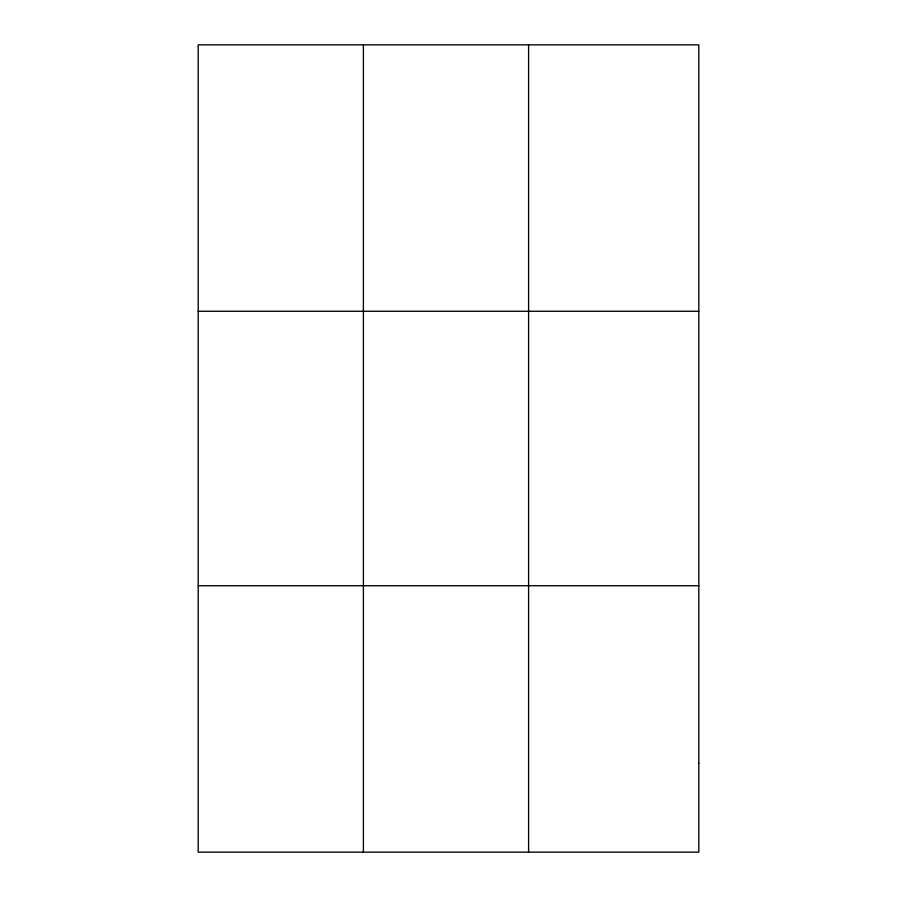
<?xml version="1.0" encoding="UTF-8"?>
<svg xmlns="http://www.w3.org/2000/svg" width="897" height="897" viewBox="0 0 897 897"><rect width="100%" height="100%" fill="white"/><g stroke="black" fill="none" stroke-linecap="round" stroke-linejoin="round"><path stroke-width="1.35" d="M363.397 852.15L363.397 44.85M528.602 852.15L528.602 44.85M198.192 311.259L698.808 311.259M198.192 585.741L698.808 585.741M698.808 763.347L698.808 852.15L198.192 852.15L198.192 44.85L698.808 44.85L698.808 763.347"/></g></svg>
